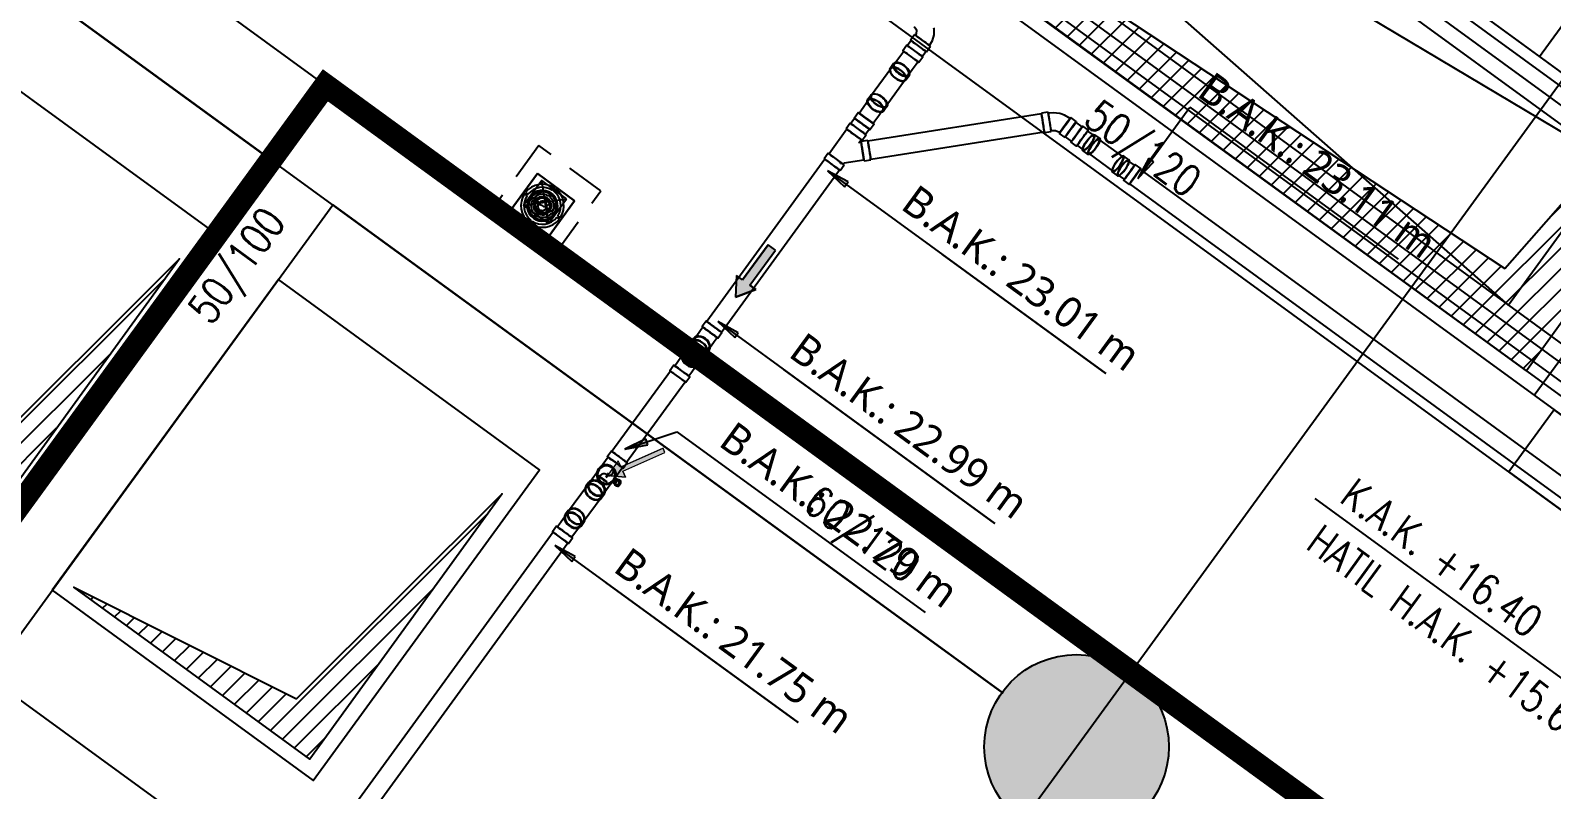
# Model space of a CAD drawing. Header units: millimetres. Extents: x 400382 to 401500, y 4543975 to 4544133.
# Drawn here: x 400791.23 to 400801.12, y 4544098.05 to 4544102.98 of the extents above; entities that cross this region are included whole.
import ezdxf
from ezdxf.enums import TextEntityAlignment as Align

# ---------------------------------------------------------------- set-up
doc = ezdxf.new("R2010")
doc.units = ezdxf.units.MM
for name, pattern in [('AKS', [3, 2.5, -0.25, 0, -0.25]), ('CIZGI', [0.4, 0.25, -0.15]), ('CONTINU', [0]), ('HIDDEN', [0.375, 0.25, -0.125]), ('Hidden_2_', [6, 4, -2])]:
    doc.linetypes.add(name, pattern=pattern)
doc.layers.add('A-DETL-GENF', color=92, linetype='Continuous', lineweight=9)
for name, color, linetype in [('aks prota', 2, 'AKS'), ('boşluk prota', 2, 'Continuous'), ('boşluk taraması prota', 252, 'Continuous'), ('kiriş boyutu prota', 6, 'Continuous'), ('kiriş prota', 6, 'Continuous'), ('kolon prota', 1, 'Continuous'), ('kolon tarama prota', 252, 'Continuous'), ('merdiven prota', 2, 'Continuous'), ('not prota', 2, 'Continuous'), ('PRT-MI-a_fit_drainage', 10, 'Continuous'), ('st_s_ölçü', 4, 'Continuous'), ('TARAMA', 8, 'Continuous'), ('temel prota', 6, 'Continuous'), ('tnot prota', 4, 'Continuous')]:
    doc.layers.add(name, color=color, linetype=linetype)
doc.styles.add('Segoe UI Light_1', font='', dxfattribs={"height": 200})
doc.styles.add('TKIRIS', font='romanstw.shx')
doc.styles.add('TNOT', font='romanstw.shx', dxfattribs={"width": 0.8, "height": 250})
doc.styles.get('Segoe UI Light_1').set_extended_font_data('Segoe UI Light')

# ---------------------------------------------------------------- blocks, each defined once
blk = doc.blocks.new('Flow Direction - Flow Direction _25mm_-1035271-_17_70 m  ARA KAT')
at = {"layer": 'TARAMA'}
blk.add_hatch(color=256, dxfattribs=at).paths.add_polyline_path([(0, 0), (-117, -78), (-117, -30), (-400, -30), (-400, 30), (-117, 30), (-117, 78)], flags=0)
for p, q in [((-117, 30), (-400, 30)), ((-400, 30), (-400, -30)), ((-117, 30), (-400, 30)), ((-400, 30), (-400, -30)), ((0, 0), (-117, 78)), ((-117, 78), (-117, 30)), ((-117, 78), (0, 0)), ((-117, 30), (-117, 78)), ((-117, -78), (0, 0)), ((-117, -78), (0, 0)), ((-400, -30), (-117, -30)), ((-117, -30), (-400, -30)), ((-117, -30), (-117, -78)), ((-117, -30), (-117, -78))]:
    blk.add_line(p, q, dxfattribs=at)
blk = doc.blocks.new('Riser Direction1 - Flow Direction _25mm_ 2-2155046-_17_70 m  ARA KAT')
at = {"layer": 'A-DETL-GENF'}
blk.add_hatch(color=256, dxfattribs=at).paths.add_polyline_path([(0, 0), (118, 0), (96, -38.1), (354.9, -187.5), (339.8, -213.5), (81, -64.1), (59, -102.2)], flags=0)
for p, q in [((0, 0), (59, -102.2)), ((118, 0), (0, 0)), ((118, 0), (0, 0)), ((59, -102.2), (0, 0)), ((59, -102.2), (81, -64.1)), ((81, -64.1), (59, -102.2)), ((81, -64.1), (339.8, -213.5)), ((81, -64.1), (339.8, -213.5)), ((96, -38.1), (118, 0)), ((96, -38.1), (118, 0)), ((354.9, -187.5), (96, -38.1)), ((96, -38.1), (354.9, -187.5)), ((339.8, -213.5), (354.9, -187.5)), ((339.8, -213.5), (354.9, -187.5))]:
    blk.add_line(p, q, dxfattribs=at)
blk = doc.blocks.new('17.60 mekanik')
at = {"layer": 'kolon tarama prota'}
for points in [[(138892.09, 64584.22), (138902.5, 64595.19), (138899.3, 64597.51)], [(138690.32, 64588.98), (138701.3, 64578.56), (138703.62, 64581.76)], [(138619.08, 64490.92), (138630.05, 64480.5), (138632.38, 64483.7)], [(138558.74, 64407.87), (138573.58, 64410.81), (138572.32, 64414.55)], [(138513.26, 64345.27), (138524.24, 64334.86), (138526.56, 64338.05)]]:
    blk.add_hatch(color=256, dxfattribs=at).paths.add_polyline_path(points, flags=0)
for p, q in [((138746.79, 64677.56), (138744.18, 64673.97)), ((138741.82, 64670.72), (138739.21, 64667.13)), ((138744.56, 64673.69), (138742.21, 64670.45)), ((138751.75, 64663.51), (138754.11, 64666.75)), ((138754.5, 64666.47), (138757.11, 64670.07)), ((138731.25, 64655.34), (138718.81, 64638.22)), ((138733.12, 64658.74), (138730.85, 64655.62)), ((138749.53, 64659.63), (138752.14, 64663.23)), ((138728.35, 64631.28), (138740.79, 64648.4)), ((138741.17, 64648.13), (138743.43, 64651.24)), ((138829.36, 64626.2), (138716.5, 64608.33)), ((138833.68, 64627.37), (138829.29, 64626.67)), ((138892.09, 64584.22), (138925.78, 64630.59)), ((138925.78, 64630.59), (139061.4, 64532.05)), ((138702.89, 64616), (138691.28, 64600.02)), ((138704.97, 64619.98), (138702.36, 64616.38)), ((138707.84, 64623.12), (138705.35, 64619.7)), ((138714.9, 64612.76), (138717.38, 64616.18)), ((138852, 64621.22), (138848.41, 64623.83)), ((138855.85, 64617.83), (138851.72, 64620.83)), ((138710.63, 64607.21), (138712.14, 64609.28)), ((138712.14, 64607.45), (138710.63, 64607.21)), ((138716.43, 64608.8), (138712.04, 64608.1)), ((138712.67, 64608.89), (138715.28, 64612.48)), ((138718.35, 64596.67), (138831.21, 64614.55)), ((138831.28, 64614.08), (138835.67, 64614.77)), ((138840.91, 64613.51), (138844.51, 64610.9)), ((138844.79, 64611.29), (138848.91, 64608.29)), ((138882.45, 64598.28), (138866.85, 64609.61)), ((138688.52, 64596.53), (138611.82, 64490.96)), ((138690.75, 64600.41), (138688.13, 64596.81)), ((138701.13, 64594.13), (138713.93, 64596.16)), ((138714.03, 64595.51), (138718.42, 64596.2)), ((138860.13, 64600.37), (138875.73, 64589.03)), ((138886.31, 64596.29), (138882.84, 64598.81)), ((138899.3, 64597.51), (138892.09, 64584.22)), ((138902.5, 64595.19), (138899.3, 64597.51)), ((138501.57, 64586.99), (138483.93, 64562.72)), ((138483.93, 64562.72), (138501.57, 64586.99)), ((138525.84, 64569.35), (138501.57, 64586.99)), ((138501.57, 64586.99), (138525.84, 64569.35)), ((138501.57, 64586.99), (138501.57, 64586.99)), ((138621.37, 64484.02), (138698.07, 64589.59)), ((138690.32, 64588.98), (138701.3, 64578.56)), ((138703.62, 64581.76), (138690.32, 64588.98)), ((138690.32, 64588.98), (138871.37, 64457.44)), ((138698.45, 64589.31), (138701.06, 64592.91)), ((138698.66, 64594.69), (138698.65, 64594.63)), ((138698.8, 64593.76), (138699.69, 64593.9)), ((138700.53, 64593.3), (138701.13, 64594.13)), ((138875.35, 64588.5), (138878.82, 64585.97)), ((138893.95, 64590.74), (138890.35, 64593.35)), ((138892.09, 64584.22), (138902.5, 64595.19)), ((139410.85, 64214.61), (138893.67, 64590.36)), ((138512.7, 64577.65), (138511.53, 64576.03)), ((138511.53, 64576.03), (138512.7, 64577.65)), ((138511.53, 64576.03), (138511.53, 64576.03)), ((138512.34, 64575.44), (138513.51, 64577.06)), ((138513.51, 64577.06), (138512.34, 64575.44)), ((138512.7, 64577.65), (138512.7, 64577.65)), ((138513.51, 64577.06), (138513.51, 64577.06)), ((138701.3, 64578.56), (138703.62, 64581.76)), ((138882.86, 64583.04), (138886.45, 64580.43)), ((138886.73, 64580.81), (139403.91, 64205.06)), ((138493.27, 64573.85), (138494.89, 64572.68)), ((138494.89, 64572.68), (138493.27, 64573.85)), ((138493.27, 64573.85), (138493.27, 64573.85)), ((138495.48, 64573.49), (138493.86, 64574.66)), ((138493.86, 64574.66), (138495.48, 64573.49)), ((138493.86, 64574.66), (138493.86, 64574.66)), ((138494.89, 64572.68), (138494.89, 64572.68)), ((138495.48, 64573.49), (138495.48, 64573.49)), ((138496.92, 64571.21), (138498.54, 64570.03)), ((138498.54, 64570.03), (138496.92, 64571.21)), ((138496.92, 64571.21), (138496.92, 64571.21)), ((138499.12, 64570.84), (138497.5, 64572.02)), ((138497.5, 64572.02), (138499.12, 64570.84)), ((138497.5, 64572.02), (138497.5, 64572.02)), ((138498.54, 64570.03), (138498.54, 64570.03)), ((138499.12, 64570.84), (138499.12, 64570.84)), ((138500.57, 64568.55), (138502.2, 64567.37)), ((138502.2, 64567.37), (138500.57, 64568.55)), ((138500.57, 64568.55), (138500.57, 64568.55)), ((138502.79, 64568.18), (138501.15, 64569.36)), ((138501.15, 64569.36), (138502.79, 64568.18)), ((138501.15, 64569.36), (138501.15, 64569.36)), ((138502.2, 64567.37), (138502.2, 64567.37)), ((138502.79, 64568.18), (138502.79, 64568.18)), ((138507.4, 64570.35), (138506.22, 64568.72)), ((138506.22, 64568.72), (138507.4, 64570.35)), ((138506.22, 64568.72), (138506.22, 64568.72)), ((138507.03, 64568.13), (138508.21, 64569.77)), ((138508.21, 64569.77), (138507.03, 64568.13)), ((138507.03, 64568.13), (138507.03, 64568.13)), ((138507.4, 64570.35), (138507.4, 64570.35)), ((138508.2, 64545.08), (138525.84, 64569.35)), ((138525.84, 64569.35), (138508.2, 64545.08)), ((138508.21, 64569.77), (138508.21, 64569.77)), ((138510.06, 64574), (138508.88, 64572.38)), ((138508.88, 64572.38), (138510.06, 64574)), ((138508.88, 64572.38), (138508.88, 64572.38)), ((138509.69, 64571.8), (138510.86, 64573.42)), ((138510.86, 64573.42), (138509.69, 64571.8)), ((138509.69, 64571.8), (138509.69, 64571.8)), ((138510.06, 64574), (138510.06, 64574)), ((138510.86, 64573.42), (138510.86, 64573.42)), ((138512.34, 64575.44), (138512.34, 64575.44)), ((138525.84, 64569.35), (138525.84, 64569.35)), ((138483.93, 64562.72), (138508.2, 64545.08)), ((138508.2, 64545.08), (138483.93, 64562.72)), ((138483.93, 64562.72), (138483.93, 64562.72)), ((138497.43, 64556.63), (138496.26, 64555.01)), ((138496.26, 64555.01), (138497.43, 64556.63)), ((138497.07, 64554.42), (138498.24, 64556.04)), ((138498.24, 64556.04), (138497.07, 64554.42)), ((138497.43, 64556.63), (138497.43, 64556.63)), ((138498.24, 64556.04), (138498.24, 64556.04)), ((138500.08, 64560.27), (138498.9, 64558.65)), ((138498.9, 64558.65), (138500.08, 64560.27)), ((138498.9, 64558.65), (138498.9, 64558.65)), ((138499.71, 64558.07), (138500.89, 64559.69)), ((138500.89, 64559.69), (138499.71, 64558.07)), ((138499.71, 64558.07), (138499.71, 64558.07)), ((138500.08, 64560.27), (138500.08, 64560.27)), ((138500.89, 64559.69), (138500.89, 64559.69)), ((138502.74, 64563.94), (138501.56, 64562.3)), ((138501.56, 64562.3), (138502.74, 64563.94)), ((138501.56, 64562.3), (138501.56, 64562.3)), ((138502.36, 64561.72), (138503.55, 64563.35)), ((138503.55, 64563.35), (138502.36, 64561.72)), ((138502.36, 64561.72), (138502.36, 64561.72)), ((138502.74, 64563.94), (138502.74, 64563.94)), ((138503.55, 64563.35), (138503.55, 64563.35)), ((138506.98, 64563.89), (138508.62, 64562.71)), ((138508.62, 64562.71), (138506.98, 64563.89)), ((138506.98, 64563.89), (138506.98, 64563.89)), ((138509.2, 64563.52), (138507.57, 64564.7)), ((138507.57, 64564.7), (138509.2, 64563.52)), ((138507.57, 64564.7), (138507.57, 64564.7)), ((138508.62, 64562.71), (138508.62, 64562.71)), ((138509.2, 64563.52), (138509.2, 64563.52)), ((138510.64, 64561.23), (138512.27, 64560.05)), ((138512.27, 64560.05), (138510.64, 64561.23)), ((138510.64, 64561.23), (138510.64, 64561.23)), ((138512.85, 64560.86), (138511.23, 64562.04)), ((138511.23, 64562.04), (138512.85, 64560.86)), ((138511.23, 64562.04), (138511.23, 64562.04)), ((138512.27, 64560.05), (138512.27, 64560.05)), ((138512.85, 64560.86), (138512.85, 64560.86)), ((138514.29, 64558.58), (138515.91, 64557.41)), ((138515.91, 64557.41), (138514.29, 64558.58)), ((138514.29, 64558.58), (138514.29, 64558.58)), ((138516.5, 64558.22), (138514.88, 64559.39)), ((138514.88, 64559.39), (138516.5, 64558.22)), ((138514.88, 64559.39), (138514.88, 64559.39)), ((138515.91, 64557.41), (138515.91, 64557.41)), ((138516.5, 64558.22), (138516.5, 64558.22)), ((138496.26, 64555.01), (138496.26, 64555.01)), ((138497.07, 64554.42), (138497.07, 64554.42)), ((138508.2, 64545.08), (138508.2, 64545.08)), ((138871.37, 64457.44), (138765.18, 64534.59)), ((138611.43, 64491.24), (138608.82, 64487.64)), ((138619.08, 64490.92), (138630.05, 64480.5)), ((138632.38, 64483.7), (138619.08, 64490.92)), ((138619.08, 64490.92), (138799.37, 64359.93)), ((138601.78, 64477.15), (138598.36, 64472.44)), ((138603.25, 64479.97), (138601.4, 64477.43)), ((138619.14, 64480.15), (138621.75, 64483.75)), ((138630.05, 64480.5), (138632.38, 64483.7)), ((138597.98, 64472.72), (138596.13, 64470.18)), ((138607.91, 64465.51), (138611.33, 64470.21)), ((138611.71, 64469.93), (138613.56, 64472.47)), ((138588.33, 64458.63), (138550.33, 64406.32)), ((138590.56, 64462.5), (138587.94, 64458.91)), ((138606.45, 64462.68), (138608.3, 64465.23)), ((138799.37, 64359.93), (138662.21, 64459.58)), ((138559.87, 64399.39), (138597.87, 64451.69)), ((138598.26, 64451.41), (138600.87, 64455.01)), ((138558.74, 64407.87), (138592.46, 64419.29)), ((138592.46, 64419.29), (138754.13, 64301.83)), ((138572.32, 64414.55), (138558.74, 64407.87)), ((138558.74, 64407.87), (138573.58, 64410.81)), ((138573.58, 64410.81), (138572.32, 64414.55)), ((138542.08, 64394.66), (138535.71, 64385.89)), ((138547.21, 64386.73), (138542.2, 64390.37)), ((138544.96, 64379.17), (138551.33, 64387.94)), ((138548.1, 64392.15), (138546.33, 64389.7)), ((138550.06, 64395.92), (138550.06, 64395.92)), ((138550.06, 64395.92), (138550.06, 64395.92)), ((138550.45, 64396.46), (138550.45, 64396.46)), ((138550.45, 64396.46), (138550.45, 64396.46)), ((138550.45, 64396.46), (138550.45, 64396.46)), ((138550.45, 64396.46), (138550.45, 64396.46)), ((138554.74, 64387.63), (138552.13, 64389.52)), ((138555.69, 64387.43), (138554.97, 64387.95)), ((138533.71, 64383.46), (138522.19, 64367.6)), ((138535.18, 64386.28), (138533.33, 64383.74)), ((138542.96, 64386.14), (138542.96, 64386.14)), ((138542.96, 64386.14), (138542.96, 64386.14)), ((138542.96, 64386.14), (138542.96, 64386.14)), ((138542.96, 64386.14), (138542.96, 64386.14)), ((138543.34, 64386.67), (138543.34, 64386.67)), ((138543.34, 64386.67), (138543.34, 64386.67)), ((138543.64, 64376.24), (138545.49, 64378.78)), ((138550.07, 64386.68), (138552.68, 64384.79)), ((138552.45, 64384.47), (138553.16, 64383.95)), ((138521.81, 64367.88), (138519.96, 64365.34)), ((138531.74, 64360.67), (138543.26, 64376.52)), ((138530.28, 64357.84), (138532.12, 64360.39)), ((138512.16, 64353.79), (138123.68, 63819.09)), ((138514.39, 64357.66), (138511.77, 64354.07)), ((138522.09, 64346.57), (138524.7, 64350.17)), ((138133.22, 63812.15), (138521.7, 64346.85)), ((138513.26, 64345.27), (138524.24, 64334.86)), ((138526.56, 64338.05), (138513.26, 64345.27)), ((138513.26, 64345.27), (138671.64, 64230.21)), ((138524.24, 64334.86), (138526.56, 64338.05)), ((138671.64, 64230.21), (138546.36, 64321.23))]:
    blk.add_line(p, q, dxfattribs=at)
at = {"layer": 'kolon tarama prota', "extrusion": (4.72679e-05, -3.43422e-05, -1)}
for p, q in [((138716.27, 64635.3, 0.22), (138718.53, 64638.42, 0.22)), ((138707.56, 64623.32, 0.22), (138710.17, 64626.91, 0.22)), ((138728.85, 64630.92, 0.22), (138726.58, 64627.81, 0.22)), ((138720.49, 64619.42, 0.22), (138717.88, 64615.82, 0.22))]:
    blk.add_line(p, q, dxfattribs=at)
at = {"layer": 'kolon tarama prota', "extrusion": (-4.769e-09, -6.56396e-09, -1)}
for p, q in [((138856.13, 64618.22, 0), (138859.73, 64615.61, 0)), ((138852.23, 64605.29, 0), (138848.63, 64607.9, 0)), ((138863.77, 64612.67, 0), (138867.24, 64610.15, 0)), ((138859.74, 64599.83, 0), (138856.27, 64602.36, 0))]:
    blk.add_line(p, q, dxfattribs=at)
at = {"layer": 'kolon tarama prota', "extrusion": (-8.70871e-07, 6.32725e-07, 1)}
for p, q in [((138549.94, 64406.6, 0), (138547.33, 64403.01, 0)), ((138557.65, 64395.51, 0), (138560.26, 64399.11, 0))]:
    blk.add_line(p, q, dxfattribs=at)
at = {"layer": 'kolon tarama prota', "flags": 128}
for points in [[(138746.41, 64682.94), (138747.68, 64681.44), (138748.06, 64680.25)], [(138748.06, 64680.25), (138747.9, 64678.29), (138747.33, 64677.17)], [(138756.57, 64670.46), (138758.43, 64673.82), (138759.41, 64677.53), (138759.44, 64681.37), (138759.35, 64682.04)], [(138739.75, 64666.74), (138737.13, 64663.14), (138734.64, 64659.71), (138733.65, 64658.35)], [(138742.9, 64651.63), (138745.3, 64654.95), (138747.88, 64658.5), (138748.99, 64660.02)], [(138841.24, 64626.42), (138837.01, 64626.95), (138833.78, 64626.71)], [(138848.02, 64623.3), (138844.32, 64625.4), (138841.24, 64626.42)], [(138835.57, 64615.42), (138838.26, 64615.37), (138838.57, 64615.31)], [(138838.57, 64615.31), (138841.04, 64614.23), (138841.3, 64614.05)], [(138889.97, 64592.82), (138886.46, 64595.37), (138885.93, 64595.75)], [(138879.21, 64586.51), (138882.7, 64583.97), (138883.25, 64583.57)], [(138609.36, 64487.26), (138607.27, 64484.38), (138605.33, 64481.71), (138603.78, 64479.58)], [(138613.03, 64472.86), (138614.7, 64475.17), (138616.66, 64477.86), (138618.6, 64480.54)], [(138591.09, 64462.12), (138593.18, 64464.99), (138595.12, 64467.66), (138596.67, 64469.79)], [(138605.91, 64463.07), (138604.24, 64460.77), (138602.29, 64458.08), (138600.34, 64455.4)], [(138520.5, 64364.95), (138518.82, 64362.64), (138516.87, 64359.96), (138514.92, 64357.28)], [(138524.17, 64350.56), (138526.26, 64353.43), (138528.19, 64356.1), (138529.74, 64358.23)]]:
    blk.add_lwpolyline(points, dxfattribs=at)
at = {"layer": 'kolon tarama prota', "extrusion": (4.72679e-05, -3.43422e-05, -1), "elevation": 4.12, "flags": 128}
for points in [[(-138710.71, 64626.52), (-138713.32, 64630.13), (-138715.82, 64633.56), (-138716.8, 64634.91)], [(-138726.05, 64628.2), (-138723.64, 64624.88), (-138721.06, 64621.33), (-138719.95, 64619.81)]]:
    blk.add_lwpolyline(points, dxfattribs=at)
at = {"layer": 'kolon tarama prota', "extrusion": (-4.769e-09, -6.56396e-09, -1), "elevation": 0, "flags": 128}
for points in [[(-138856.66, 64602.89), (-138853.17, 64605.43), (-138852.62, 64605.83)], [(-138859.34, 64615.07), (-138862.84, 64612.53), (-138863.38, 64612.14)]]:
    blk.add_lwpolyline(points, dxfattribs=at)
at = {"layer": 'kolon tarama prota', "extrusion": (-8.70871e-07, 6.32725e-07, 1), "elevation": -0.08, "flags": 128}
for points in [[(138547.87, 64402.62), (138546.09, 64400.17), (138544.49, 64397.97), (138543.21, 64396.21), (138542.38, 64395.07), (138542.08, 64394.66), (138542.08, 64394.66)], [(138551.33, 64387.94), (138551.61, 64388.32), (138552.41, 64389.43), (138553.67, 64391.16), (138555.26, 64393.35), (138557.04, 64395.79), (138557.11, 64395.9)]]:
    blk.add_lwpolyline(points, dxfattribs=at)
at = {"layer": 'kolon tarama prota'}
for centre, radius, start, end in [((138504.88, 64566.04), 14, 56.04673, 141.9533), ((138504.88, 64566.04), 14, 56.04673, 141.9533), ((138504.88, 64566.04), 12, 56.38803, 141.612), ((138504.88, 64566.04), 12, 56.38803, 141.612), ((138504.88, 64566.04), 10, 324.00001, 144.00001), ((138504.88, 64566.04), 10, 324.00001, 144.00001), ((138504.88, 64566.04), 14, 326.04673, 51.9533), ((138504.88, 64566.04), 14, 326.04673, 51.9533), ((138504.88, 64566.04), 14, 146.04673, 231.9533), ((138504.88, 64566.04), 14, 146.04673, 231.9533), ((138504.88, 64566.04), 12, 146.38803, 231.612), ((138504.88, 64566.04), 12, 146.38803, 231.612), ((138504.88, 64566.04), 10, 144.00001, 324.00001), ((138504.88, 64566.04), 10, 144.00001, 324.00001), ((138504.88, 64566.04), 9.5, 147.01697, 230.98305), ((138504.88, 64566.04), 9.5, 147.01697, 230.98305), ((138504.88, 64566.04), 9, 144.00001, 324.00001), ((138504.88, 64566.04), 9, 144.00001, 324.00001), ((138504.88, 64566.04), 7.5, 147.82257, 230.17746), ((138504.88, 64566.04), 7.5, 147.82257, 230.17746), ((138504.88, 64566.04), 9.5, 57.01697, 140.98305), ((138504.88, 64566.04), 9.5, 57.01697, 140.98305), ((138504.88, 64566.04), 9, 324.00001, 144.00001), ((138504.88, 64566.04), 9, 324.00001, 144.00001), ((138504.88, 64566.04), 5.9, 144, 324), ((138504.88, 64566.04), 7.5, 57.82257, 140.17746), ((138504.88, 64566.04), 7.5, 57.82257, 140.17746), ((138504.88, 64566.04), 5, 144.00001, 324.00001), ((138504.88, 64566.04), 5, 144.00001, 324.00001), ((138504.88, 64566.04), 5, 149.73918, 228.26084), ((138504.88, 64566.04), 5, 149.73918, 228.26084), ((138504.88, 64566.04), 5.9, 324, 144), ((138503.15, 64563.65), 2.95, 54, 234), ((138504.88, 64566.04), 5, 324.00001, 144.00001), ((138504.88, 64566.04), 5, 324.00001, 144.00001), ((138504.88, 64566.04), 5, 59.73918, 138.26084), ((138504.88, 64566.04), 5, 59.73918, 138.26084), ((138504.88, 64566.04), 3, 153.59408, 224.40595), ((138504.88, 64566.04), 3, 153.59408, 224.40595), ((138504.88, 64566.04), 3, 63.59408, 134.40595), ((138504.88, 64566.04), 3, 63.59408, 134.40595), ((138506.62, 64568.42), 2.95, 234, 54), ((138504.88, 64566.04), 3, 333.59408, 44.40595), ((138504.88, 64566.04), 3, 333.59408, 44.40595), ((138504.88, 64566.04), 5, 329.73918, 48.26084), ((138504.88, 64566.04), 5, 329.73918, 48.26084), ((138504.88, 64566.04), 7.5, 327.82257, 50.17746), ((138504.88, 64566.04), 7.5, 327.82257, 50.17746), ((138504.88, 64566.04), 9.5, 327.01697, 50.98305), ((138504.88, 64566.04), 9.5, 327.01697, 50.98305), ((138504.88, 64566.04), 12, 326.38803, 51.612), ((138504.88, 64566.04), 12, 326.38803, 51.612), ((138504.88, 64566.04), 14, 236.04673, 321.9533), ((138504.88, 64566.04), 14, 236.04673, 321.9533), ((138504.88, 64566.04), 12, 236.38803, 321.612), ((138504.88, 64566.04), 12, 236.38803, 321.612), ((138504.88, 64566.04), 9.5, 237.01697, 320.98305), ((138504.88, 64566.04), 9.5, 237.01697, 320.98305), ((138504.88, 64566.04), 7.5, 237.82257, 320.17746), ((138504.88, 64566.04), 7.5, 237.82257, 320.17746), ((138504.88, 64566.04), 5, 239.73918, 318.26084), ((138504.88, 64566.04), 5, 239.73918, 318.26084), ((138504.88, 64566.04), 3, 243.59408, 314.40595), ((138504.88, 64566.04), 3, 243.59408, 314.40595), ((138546.7, 64391.3), 6.38, 54.00006, 234.00006), ((138546.7, 64391.3), 6.38, 54.00006, 234.00006), ((138546.7, 64391.3), 6.38, 54.00006, 234.00006), ((138546.7, 64391.3), 6.38, 54.00006, 234.00006), ((138546.7, 64391.3), 6.38, 324, 144), ((138546.7, 64391.3), 6.38, 324, 144), ((138546.7, 64391.3), 6.38, 324, 144), ((138546.7, 64391.3), 6.38, 324, 144), ((138546.7, 64391.3), 6.38, 144, 324), ((138546.7, 64391.3), 6.38, 144, 324), ((138546.7, 64391.3), 6.38, 144, 324), ((138546.7, 64391.3), 6.38, 144, 324), ((138546.7, 64391.3), 5.9, 144, 324), ((138546.7, 64391.3), 5.9, 144, 324), ((138546.7, 64391.3), 5.9, 144, 324), ((138546.7, 64391.3), 5.71, 54.00006, 234.00006), ((138546.7, 64391.3), 5.71, 54.00006, 234.00006), ((138546.7, 64391.3), 5.72, 144, 324), ((138546.7, 64391.3), 5.71, 144, 324), ((138546.7, 64391.3), 5.9, 324, 144), ((138546.7, 64391.3), 5.9, 324, 144), ((138546.7, 64391.3), 5.9, 324, 144), ((138544.97, 64388.91), 2.95, 54, 234), ((138544.97, 64388.91), 2.95, 54, 234), ((138544.97, 64388.91), 2.95, 54, 234), ((138546.7, 64391.3), 5.71, 324, 144), ((138546.7, 64391.3), 5.71, 324, 144), ((138546.7, 64391.3), 6.38, 234.00006, 54.00006), ((138546.7, 64391.3), 6.38, 234.00006, 54.00006), ((138546.7, 64391.3), 6.38, 234.00006, 54.00006), ((138546.7, 64391.3), 6.38, 234.00006, 54.00006), ((138546.7, 64391.3), 5.71, 234.00006, 54.00006), ((138546.7, 64391.3), 5.71, 234.00006, 54.00006), ((138548.44, 64393.68), 2.95, 234, 54), ((138548.44, 64393.68), 2.95, 234, 54), ((138548.44, 64393.68), 2.95, 234, 54)]:
    blk.add_arc(centre, radius, start, end, dxfattribs=at)
at = {"layer": 'kolon tarama prota', "extrusion": (-8.70871e-07, 6.32725e-07, 1)}
for radius, start, end in [(6.38, 54.00029, 234.00029), (6.38, 54.00029, 234.00029), (5.71, 54.00029, 234.00029), (6.38, 234.00029, 54.00029), (6.38, 234.00029, 54.00029), (5.72, 234.00029, 54.00029)]:
    blk.add_arc((138546.71, 64391.3, -0.08), radius, start, end, dxfattribs=at)
at = {"layer": 'kolon tarama prota'}
for centre, major_axis, ratio, start_param, end_param in [((138751.95, 64673.82), (5.16, -3.75), 0.01, 0.01, 3.151593), ((138751.95, 64673.82), (5.16, -3.75), 0.01, 3.151593, 6.293186), ((138751.95, 64673.82), (-4.62, 3.36), 0.01, 3.151593, 6.293186), ((138751.95, 64673.82), (-4.62, 3.36), 0.01, 0.01, 3.151593), ((138744.37, 64663.38), (-5.16, 3.75), 0.01, 4.712389, 7.853982), ((138744.37, 64663.38), (-4.62, 3.36), 0.01, 4.712389, 7.853982), ((138746.98, 64666.98), (5.16, -3.75), 0.01, 1.570796, 4.712389), ((138746.98, 64666.98), (-4.77, 3.47), 0.01, 0, 1.570796), ((138746.98, 64666.98), (4.77, -3.47), 0.01, 1.570796, 3.141593), ((138749.34, 64670.22), (5.16, -3.75), 0.01, 0.01, 3.151593), ((138749.34, 64670.22), (-5.16, 3.75), 0.01, 0.01, 3.151593), ((138749.34, 64670.22), (-4.77, 3.47), 0.01, 0, 1.570796), ((138749.34, 64670.22), (-4.77, 3.47), 0.01, 4.712389, 6.283185), ((138746.98, 64666.98), (-5.16, 3.75), 0.01, 1.570796, 4.712389), ((138746.98, 64666.98), (-4.77, 3.47), 0.01, 1.570796, 3.141593), ((138746.98, 64666.98), (4.77, -3.47), 0.01, 0, 1.570796), ((138749.34, 64670.22), (-4.77, 3.47), 0.01, 1.570796, 3.141593), ((138749.34, 64670.22), (-4.77, 3.47), 0.01, 3.141593, 4.712389), ((138736.01, 64651.88), (-5.16, 3.75), 0.5, 4.712389, 7.853982), ((138736.02, 64651.87), (4.77, -3.47), 0.5, 3.141593, 4.712389), ((138736.02, 64651.87), (-4.77, 3.47), 0.5, 4.712389, 6.283185), ((138738.27, 64654.99), (5.16, -3.75), 0.5, 1.570796, 4.712389), ((138738.27, 64654.99), (4.62, -3.36), 0.5, 1.570796, 4.712389), ((138738.27, 64654.99), (-5.16, 3.75), 0.5, 1.570796, 4.712389), ((138738.27, 64654.99), (-4.62, 3.36), 0.5, 1.570796, 4.712389), ((138744.37, 64663.38), (-5.16, 3.75), 0.01, 1.570796, 4.712389), ((138744.37, 64663.38), (-4.62, 3.36), 0.01, 1.570796, 4.712389), ((138736.01, 64651.88), (-5.16, 3.75), 0.5, 1.570796, 4.712389), ((138736.02, 64651.87), (4.77, -3.47), 0.5, 4.712389, 6.283185), ((138736.02, 64651.87), (4.77, -3.47), 0.5, 0, 1.570796), ((138723.58, 64634.75), (-4.77, 3.47), 0.5, 0, 1.570796), ((138723.58, 64634.75), (-4.77, 3.47), 0.5, 4.712389, 6.283185), ((138723.58, 64634.75), (-4.77, 3.47), 0.5, 3.141593, 4.712389), ((138723.58, 64634.75), (4.77, -3.47), 0.5, 4.712389, 6.283185), ((138830.29, 64620.37), (-1, 6.3), 0.01, 6.279043, 9.420636), ((138830.29, 64620.37), (-1, 6.3), 0.01, 3.137451, 6.279043), ((138830.29, 64620.37), (-0.92, 5.83), 0.01, 0, 1.570796), ((138830.29, 64620.37), (-0.92, 5.83), 0.01, 4.712389, 6.283185), ((138834.68, 64621.07), (-1, 6.3), 0.01, 6.279043, 9.420636), ((138834.68, 64621.07), (-1, 6.3), 0.01, 3.137451, 6.279043), ((138834.68, 64621.07), (-0.89, 5.64), 0.01, 6.279043, 9.420636), ((138834.68, 64621.07), (-0.89, 5.64), 0.01, 3.137451, 6.279043), ((138707.51, 64612.64), (5.16, -3.75), 0.01, 3.145735, 6.287327), ((138707.51, 64612.64), (-5.16, 3.75), 0.01, 3.145735, 6.287327), ((138707.51, 64612.64), (4.62, -3.36), 0.01, 0.004142, 3.145735), ((138707.51, 64612.64), (4.62, -3.36), 0.01, 3.145735, 6.287327), ((138710.13, 64616.23), (-5.16, 3.75), 0.01, 0.004142, 3.145735), ((138710.13, 64616.23), (5.16, -3.75), 0.01, 0.004142, 3.145735), ((138710.13, 64616.23), (4.77, -3.47), 0.01, 3.141593, 4.712389), ((138710.13, 64616.23), (4.77, -3.47), 0.01, 1.570796, 3.141593), ((138712.61, 64619.65), (-4.77, 3.47), 0.01, 0, 1.570796), ((138712.61, 64619.65), (4.77, -3.47), 0.01, 1.570796, 3.141593), ((138710.13, 64616.23), (-4.77, 3.47), 0.01, 1.570796, 3.141593), ((138710.13, 64616.23), (4.77, -3.47), 0.01, 0, 1.570796), ((138712.61, 64619.65), (-4.77, 3.47), 0.01, 1.570796, 3.141593), ((138712.61, 64619.65), (4.77, -3.47), 0.01, 0, 1.570796), ((138830.29, 64620.37), (-0.92, 5.83), 0.01, 1.570796, 3.141593), ((138830.29, 64620.37), (-0.92, 5.83), 0.01, 3.141593, 4.712389), ((138844.66, 64618.67), (3.75, 5.16), 0.01, 0.004142, 3.145735), ((138844.66, 64618.67), (3.75, 5.16), 0.01, 3.145735, 6.287327), ((138844.66, 64618.67), (3.36, 4.62), 0.01, 0.004142, 3.145735), ((138844.66, 64618.67), (3.36, 4.62), 0.01, 3.145735, 6.287327), ((138848.26, 64616.06), (3.75, 5.16), 0.01, 0.004142, 3.145735), ((138848.26, 64616.06), (3.75, 5.16), 0.01, 3.145735, 6.287327), ((138848.26, 64616.06), (3.47, 4.77), 0.01, 1.570796, 3.141593), ((138848.26, 64616.06), (3.47, 4.77), 0.01, 3.141593, 4.712389), ((138848.26, 64616.06), (3.47, 4.77), 0.01, 0, 1.570796), ((138848.26, 64616.06), (3.47, 4.77), 0.01, 4.712389, 6.283185), ((138852.38, 64613.06), (3.47, 4.77), 0.01, 0, 1.570796), ((138852.38, 64613.06), (3.47, 4.77), 0.01, 4.712389, 6.283185), ((138713.04, 64601.8), (-1, 6.3), 0.004142, 0.01, 3.151592), ((138713.04, 64601.8), (-1, 6.3), 0.004142, 3.151592, 6.293185), ((138713.04, 64601.8), (-0.89, 5.64), 0.004142, 3.151592, 6.293185), ((138713.04, 64601.8), (-0.89, 5.64), 0.004142, 0.01, 3.151592), ((138717.43, 64602.5), (-1, 6.3), 0.004142, 0.01, 3.151592), ((138717.43, 64602.5), (-1, 6.3), 0.004142, 3.151592, 6.293185), ((138717.43, 64602.5), (-0.92, 5.83), 0.01, 0, 1.570796), ((138717.43, 64602.5), (-0.92, 5.83), 0.01, 4.712389, 6.283185), ((138852.38, 64613.06), (3.47, 4.77), 0.01, 1.570796, 3.141593), ((138852.38, 64613.06), (3.47, 4.77), 0.01, 3.141593, 4.712389), ((138863.49, 64604.99), (3.36, 4.62), 0.258819, 1.570796, 3.141593), ((138863.49, 64604.99), (3.36, 4.62), 0.258819, 0, 1.570796), ((138863.49, 64604.99), (3.36, 4.62), 0.258819, 4.712389, 6.283185), ((138693.29, 64593.06), (-5.16, 3.75), 0.01, 3.145735, 6.287327), ((138693.29, 64593.06), (5.16, -3.75), 0.01, 3.145735, 6.287327), ((138693.29, 64593.06), (-4.77, 3.47), 0.01, 0, 1.570796), ((138693.29, 64593.06), (4.77, -3.47), 0.01, 1.570796, 3.141593), ((138695.91, 64596.66), (5.16, -3.75), 0.01, 3.145735, 6.287327), ((138695.91, 64596.66), (-5.16, 3.75), 0.01, 3.145735, 6.287327), ((138695.91, 64596.66), (-4.62, 3.36), 0.01, 3.145735, 6.287327), ((138695.91, 64596.66), (4.62, -3.36), 0.01, 3.145735, 6.287327), ((138717.43, 64602.5), (-0.92, 5.83), 0.01, 1.570796, 3.141593), ((138717.43, 64602.5), (-0.92, 5.83), 0.01, 3.141593, 4.712389), ((138863.49, 64604.99), (3.36, 4.62), 0.258819, 3.141593, 4.712389), ((138879.09, 64593.65), (3.75, 5.16), 0.258819, 4.712389, 7.853982), ((138879.09, 64593.65), (3.36, 4.62), 0.258819, 0, 1.570796), ((138879.09, 64593.65), (3.36, 4.62), 0.258819, 4.712389, 6.283185), ((138882.57, 64591.13), (3.75, 5.16), 0.258819, 4.712389, 7.853982), ((138882.57, 64591.13), (3.36, 4.62), 0.258819, 4.712389, 7.853982), ((138693.29, 64593.06), (-4.77, 3.47), 0.01, 1.570796, 3.141593), ((138693.29, 64593.06), (-4.77, 3.47), 0.01, 3.141593, 4.712389), ((138697.9, 64599.41), (-0.89, 5.64), 0.004142, 2.579396, 3.151592), ((138697.9, 64599.41), (-0.89, 5.64), 0.004142, 3.151592, 3.723788), ((138879.09, 64593.65), (3.75, 5.16), 0.258819, 1.570796, 4.712389), ((138879.09, 64593.65), (3.36, 4.62), 0.258819, 1.570796, 3.141593), ((138879.09, 64593.65), (3.36, 4.62), 0.258819, 3.141593, 4.712389), ((138882.57, 64591.13), (3.75, 5.16), 0.258819, 1.570796, 4.712389), ((138882.57, 64591.13), (3.36, 4.62), 0.258819, 1.570796, 4.712389), ((138886.61, 64588.2), (3.75, 5.16), 0.01, 1.570796, 4.712389), ((138886.61, 64588.2), (3.36, 4.62), 0.01, 1.570796, 4.712389), ((138890.2, 64585.58), (3.75, 5.16), 0.01, 1.570796, 4.712389), ((138886.61, 64588.2), (3.75, 5.16), 0.01, 4.712389, 7.853982), ((138886.61, 64588.2), (3.36, 4.62), 0.01, 4.712389, 7.853982), ((138890.2, 64585.58), (3.47, 4.77), 0.01, 1.570796, 3.141593), ((138890.2, 64585.58), (3.47, 4.77), 0.01, 3.141593, 4.712389), ((138890.2, 64585.58), (3.75, 5.16), 0.01, 4.712389, 7.853982), ((138890.2, 64585.58), (3.47, 4.77), 0.01, 0, 1.570796), ((138890.2, 64585.58), (3.47, 4.77), 0.01, 4.712389, 6.283185), ((138613.98, 64483.9), (5.16, -3.75), 0.01, 1.570796, 4.712389), ((138613.98, 64483.9), (4.62, -3.36), 0.01, 1.570796, 4.712389), ((138616.59, 64487.49), (5.16, -3.75), 0.01, 1.570796, 4.712389), ((138616.59, 64487.49), (-4.77, 3.47), 0.01, 0, 1.570796), ((138616.59, 64487.49), (4.77, -3.47), 0.01, 1.570796, 3.141593), ((138616.59, 64487.49), (5.16, -3.75), 0.01, 4.712389, 7.853982), ((138616.59, 64487.49), (-4.77, 3.47), 0.01, 1.570796, 3.141593), ((138616.59, 64487.49), (4.77, -3.47), 0.01, 0, 1.570796), ((138606.56, 64473.68), (4.77, -3.47), 0.707107, 3.141593, 4.712389), ((138606.56, 64473.68), (5.16, -3.75), 0.707107, 1.570796, 4.712389), ((138608.4, 64476.22), (5.16, -3.75), 0.707107, 1.570796, 4.712389), ((138606.56, 64473.68), (-4.77, 3.47), 0.707107, 4.712389, 6.283185), ((138608.4, 64476.22), (4.62, -3.36), 0.707107, 1.570796, 4.712389), ((138606.56, 64473.68), (5.16, -3.75), 0.707107, 4.712389, 7.853982), ((138608.4, 64476.22), (5.16, -3.75), 0.707107, 4.712389, 7.853982), ((138608.4, 64476.22), (4.62, -3.36), 0.707107, 4.712389, 7.853982), ((138606.56, 64473.68), (-4.77, 3.47), 0.707107, 3.141593, 4.712389), ((138613.98, 64483.9), (5.16, -3.75), 0.01, 4.712389, 7.853982), ((138613.98, 64483.9), (4.62, -3.36), 0.01, 4.712389, 7.853982), ((138601.29, 64466.43), (5.16, -3.75), 0.707107, 1.570796, 4.712389), ((138601.29, 64466.43), (-4.62, 3.36), 0.707107, 4.712389, 7.853982), ((138603.14, 64468.97), (-5.16, 3.75), 0.707107, 4.712389, 7.853982), ((138603.14, 64468.97), (-4.77, 3.47), 0.707107, 0, 1.570796), ((138603.14, 64468.97), (-4.77, 3.47), 0.707107, 4.712389, 6.283185), ((138601.29, 64466.43), (-5.16, 3.75), 0.707107, 1.570796, 4.712389), ((138601.29, 64466.43), (4.62, -3.36), 0.707107, 4.712389, 7.853982), ((138603.14, 64468.97), (5.16, -3.75), 0.707107, 4.712389, 7.853982), ((138606.56, 64473.68), (4.77, -3.47), 0.707107, 4.712389, 6.283185), ((138603.14, 64468.97), (-4.77, 3.47), 0.707107, 3.141593, 4.712389), ((138593.1, 64455.16), (-5.16, 3.75), 0.01, 4.712389, 7.853982), ((138593.1, 64455.16), (4.77, -3.47), 0.01, 3.141593, 4.712389), ((138593.1, 64455.16), (4.77, -3.47), 0.01, 1.570796, 3.141593), ((138595.71, 64458.76), (-5.16, 3.75), 0.01, 4.712389, 7.853982), ((138595.71, 64458.76), (-4.62, 3.36), 0.01, 4.712389, 7.853982), ((138595.71, 64458.76), (5.16, -3.75), 0.01, 4.712389, 7.853982), ((138595.71, 64458.76), (4.62, -3.36), 0.01, 4.712389, 7.853982), ((138603.14, 64468.97), (4.77, -3.47), 0.707107, 4.712389, 6.283185), ((138593.1, 64455.16), (-5.16, 3.75), 0.01, 1.570796, 4.712389), ((138593.1, 64455.16), (4.77, -3.47), 0.01, 4.712389, 6.283185), ((138593.1, 64455.16), (4.77, -3.47), 0.01, 0, 1.570796), ((138555.1, 64402.86), (4.77, -3.47), 0.01, 3.141593, 4.712389), ((138555.1, 64402.86), (4.77, -3.47), 0.01, 1.570796, 3.141593), ((138555.1, 64402.86), (4.77, -3.47), 0.01, 4.712389, 6.283185), ((138555.1, 64402.86), (4.77, -3.47), 0.01, 0, 1.570796), ((138540.33, 64382.53), (-5.16, 3.75), 0.707107, 4.71239, 7.853983), ((138546.7, 64391.3), (4.62, -3.36), 0.707107, 4.140195, 4.71239), ((138546.7, 64391.3), (-4.62, 3.36), 0.707107, 1.570798, 2.142994), ((138546.7, 64391.3), (1.03, 1.42), 0.707108, 3.678273, 4.712389), ((138546.7, 64391.3), (1.03, 1.42), 0.707108, 4.712389, 5.746505), ((138553.71, 64386.21), (1.26, 1.74), 0.707108, 4.712389, 7.853982), ((138553.71, 64386.21), (1.03, 1.42), 0.707108, 4.712389, 7.853982), ((138554.43, 64385.69), (1.26, 1.74), 0.707108, 4.712389, 7.853982), ((138538.49, 64379.99), (-5.16, 3.75), 0.707107, 4.71239, 7.853983), ((138538.49, 64379.99), (-4.77, 3.47), 0.707107, 0, 1.570796), ((138538.49, 64379.99), (-4.77, 3.47), 0.707107, 4.712389, 6.283185), ((138540.33, 64382.53), (4.62, -3.36), 0.707107, 1.570798, 4.71239), ((138538.49, 64379.99), (5.16, -3.75), 0.707107, 4.71239, 7.853983), ((138540.33, 64382.53), (5.16, -3.75), 0.707107, 4.71239, 7.853983), ((138540.33, 64382.53), (-4.62, 3.36), 0.707107, 1.570798, 4.71239), ((138538.49, 64379.99), (-4.77, 3.47), 0.707107, 3.141593, 4.712389), ((138553.71, 64386.21), (1.26, 1.74), 0.707108, 1.570796, 4.712389), ((138553.71, 64386.21), (1.03, 1.42), 0.707108, 1.570796, 4.712389), ((138554.43, 64385.69), (1.26, 1.74), 0.707108, 1.570796, 4.712389), ((138526.97, 64364.13), (-5.16, 3.75), 0.707107, 4.712403, 7.853996), ((138526.97, 64364.13), (-4.77, 3.47), 0.707107, 4.712389, 6.283185), ((138538.49, 64379.99), (-4.77, 3.47), 0.707107, 1.570796, 3.141593), ((138525.12, 64361.59), (-5.16, 3.75), 0.707107, 4.712403, 7.853996), ((138525.12, 64361.59), (-4.62, 3.36), 0.707107, 4.712403, 7.853996), ((138526.97, 64364.13), (-4.77, 3.47), 0.707107, 0, 1.570796), ((138525.12, 64361.59), (-5.16, 3.75), 0.707107, 1.57081, 4.712403), ((138525.12, 64361.59), (-4.62, 3.36), 0.707107, 1.57081, 4.712403), ((138526.97, 64364.13), (-5.16, 3.75), 0.707107, 1.57081, 4.712403), ((138526.97, 64364.13), (-4.77, 3.47), 0.707107, 1.570796, 3.141593), ((138526.97, 64364.13), (-4.77, 3.47), 0.707107, 3.141593, 4.712389), ((138516.93, 64350.32), (5.16, -3.75), 0.009966, 1.570806, 4.712399), ((138516.93, 64350.32), (4.77, -3.47), 0.009966, 3.141593, 4.712389), ((138516.93, 64350.32), (4.77, -3.47), 0.009966, 1.570796, 3.141593), ((138519.54, 64353.92), (5.16, -3.75), 0.009966, 1.570806, 4.712399), ((138519.54, 64353.92), (4.62, -3.36), 0.009966, 1.570806, 4.712399), ((138516.93, 64350.32), (5.16, -3.75), 0.009966, 4.712399, 7.853992), ((138516.93, 64350.32), (4.77, -3.47), 0.009966, 4.712389, 6.283185), ((138516.93, 64350.32), (4.77, -3.47), 0.009966, 0, 1.570796), ((138519.54, 64353.92), (5.16, -3.75), 0.009966, 4.712399, 7.853992), ((138519.54, 64353.92), (4.62, -3.36), 0.009966, 4.712399, 7.853992)]:
    blk.add_ellipse(centre, major_axis=major_axis, ratio=ratio, start_param=start_param, end_param=end_param, dxfattribs=at)
at = {"layer": 'kolon tarama prota', "extrusion": (4.72679e-05, -3.43422e-05, -1)}
for centre, major_axis, ratio, start_param, end_param in [((138721.43, 64631.55, 0.22), (5.16, -3.75, 0), 0.5, 1.570796, 4.712389), ((138721.43, 64631.55, 0.22), (4.62, -3.36, 0), 0.5, 1.570796, 4.712389), ((138723.69, 64634.67, 0.22), (-5.16, 3.75, 0), 0.5, 4.712389, 7.853982), ((138723.69, 64634.67, 0.22), (-5.16, 3.75, 0), 0.5, 1.570796, 4.712389), ((138715.33, 64623.17, 0.22), (-5.16, 3.75, 0), 0.01, 4.712389, 7.853982), ((138715.33, 64623.17, 0.22), (-4.62, 3.36, 0), 0.01, 4.712389, 7.853982), ((138721.43, 64631.55, 0.22), (-5.16, 3.75, 0), 0.5, 1.570796, 4.712389), ((138721.43, 64631.55, 0.22), (-4.62, 3.36, 0), 0.5, 1.570796, 4.712389), ((138712.72, 64619.57, 0.22), (5.16, -3.75, 0), 0.01, 1.570796, 4.712389), ((138712.72, 64619.57, 0.22), (-5.16, 3.75, 0), 0.01, 1.570796, 4.712389), ((138715.33, 64623.17, 0.22), (-5.16, 3.75, 0), 0.01, 1.570796, 4.712389), ((138715.33, 64623.17, 0.22), (-4.62, 3.36, 0), 0.01, 1.570796, 4.712389)]:
    blk.add_ellipse(centre, major_axis=major_axis, ratio=ratio, start_param=start_param, end_param=end_param, dxfattribs=at)
at = {"layer": 'kolon tarama prota', "extrusion": (-4.769e-09, -6.56396e-09, -1)}
for centre, major_axis, ratio, start_param, end_param in [((138852.38, 64613.06, 0), (3.75, 5.16, 0), 0.01, 4.712389, 7.853982), ((138855.98, 64610.45, 0), (3.75, 5.16, 0), 0.01, 4.712389, 7.853982), ((138852.38, 64613.06, 0), (3.75, 5.16, 0), 0.01, 1.570796, 4.712389), ((138855.98, 64610.45, 0), (3.75, 5.16, 0), 0.01, 1.570796, 4.712389), ((138855.98, 64610.45, 0), (3.36, 4.62, 0), 0.01, 1.570796, 4.712389), ((138860.02, 64607.51, 0), (3.75, 5.16, 0), 0.258819, 1.570796, 4.712389), ((138855.98, 64610.45, 0), (3.36, 4.62, 0), 0.01, 4.712389, 7.853982), ((138860.02, 64607.51, 0), (3.36, 4.62, 0), 0.258819, 1.570796, 4.712389), ((138860.02, 64607.51, 0), (3.75, 5.16, 0), 0.258819, 4.712389, 7.853982), ((138860.02, 64607.51, 0), (3.36, 4.62, 0), 0.258819, 4.712389, 7.853982), ((138863.49, 64604.99, 0), (3.75, 5.16, 0), 0.258819, 1.570796, 4.712389), ((138863.49, 64604.99, 0), (3.75, 5.16, 0), 0.258819, 4.712389, 7.853982)]:
    blk.add_ellipse(centre, major_axis=major_axis, ratio=ratio, start_param=start_param, end_param=end_param, dxfattribs=at)
at = {"layer": 'kolon tarama prota', "extrusion": (-8.70871e-07, 6.32725e-07, 1)}
for centre, major_axis, start_param, end_param in [((138552.49, 64399.26, 0), (5.16, -3.75, 0), 1.570796, 4.712389), ((138552.49, 64399.26, 0), (4.62, -3.36, 0), 1.570796, 4.712389), ((138555.1, 64402.86, 0), (5.16, -3.75, 0), 1.570796, 4.712389), ((138552.49, 64399.26, 0), (5.16, -3.75, 0), 4.712389, 7.853982), ((138552.49, 64399.26, 0), (4.62, -3.36, 0), 4.712389, 7.853982), ((138555.1, 64402.86, 0), (5.16, -3.75, 0), 4.712389, 7.853982)]:
    blk.add_ellipse(centre, major_axis=major_axis, ratio=0.01, start_param=start_param, end_param=end_param, dxfattribs=at)
at = {"layer": 'kolon tarama prota', "xscale": 0.1, "yscale": 0.1, "zscale": 0.1}
for name, p, rotation in [('Flow Direction - Flow Direction _25mm_-1035271-_17_70 m  ARA KAT', (138630.62, 64506.81), 233.9999999999994), ('Riser Direction1 - Flow Direction _25mm_ 2-2155046-_17_70 m  ARA KAT', (138547.51, 64390.84), 53.99999999999887)]:
    blk.add_blockref(name, p, dxfattribs=dict(at, rotation=rotation))
at = {"layer": 'kolon tarama prota', "char_height": 20, "attachment_point": 1, "rotation": 324, "line_spacing_factor": 1.142579, "style": 'Segoe UI Light_1'}
for s, insert, width in [('B.A.K.: 23.11 m', (138941.32, 64654.64), 202.0968), ('B.A.K.: 23.01 m', (138748.74, 64581.09), 207.6268), ('B.A.K.: 22.99 m', (138675.93, 64484.95), 213.1568), ('B.A.K.: 22.79 m', (138630.49, 64427.01), 212.6541), ('B.A.K.: 21.75 m', (138562.11, 64345.13), 207.1241)]:
    blk.add_mtext(s, dxfattribs=dict(at, insert=insert, width=width))
blk = doc.blocks.new('yürüyen mer 2')
at = {"color": 253}
blk.add_lwpolyline([(52650.96, 3429.07), (52650.96, 3599.07)], dxfattribs=at)
at = {"layer": 'st_s_ölçü', "color": 252, "ltscale": 0.1}
blk.add_line((53451.18, 3599.07), (53451.18, 3429.07), dxfattribs=at)
for points in [[(52650.96, 3599.07), (53472.18, 3599.07), (53472.18, 3429.07), (52650.96, 3429.07)], [(52650.96, 3591.57), (53396.48, 3591.57), (53396.48, 3581.82), (52650.96, 3581.82)], [(53349.48, 3599.07), (53349.48, 3591.57)], [(52650.96, 3571.57), (53349.48, 3571.57), (53349.48, 3581.82)], [(52650.96, 3529.07), (53109.28, 3571.57), (53109.28, 3456.57), (52650.96, 3499.07)], [(52650.96, 3456.57), (53349.48, 3456.57), (53349.48, 3446.32)], [(52650.96, 3436.57), (53396.48, 3436.57), (53396.48, 3446.32), (52650.96, 3446.32)], [(53349.48, 3429.07), (53349.48, 3436.57)]]:
    blk.add_lwpolyline(points, dxfattribs=at)
blk = doc.blocks.new('YER SUZGECI_20x20')
at = {"color": 2}
blk.add_lwpolyline([(-20, 0), (0, 0), (0, 20), (-20, 20)], close=True, dxfattribs=at)
for points in [[(0, 20), (-20, 0)], [(-20, 20), (0, 0)]]:
    blk.add_lwpolyline(points, dxfattribs=at)
blk.add_circle((-10, 10), 7, dxfattribs=at)

msp = doc.modelspace()

# ---------------------------------------------------------------- hatches: boundary and pattern name
at = {"layer": 'boşluk taraması prota', "ltscale": 2}
h = msp.add_hatch(dxfattribs=at)
h.set_pattern_fill('ANSI31', color=256, scale=0.03, angle=-0.07154, style=0)
h.set_pattern_definition([(44.928458, (400130.56072, 4543653.25993), (-0.06726777, 0.067435967), [])])
h.paths.add_polyline_path([(400800.8179, 4544101.4362), (400804.2966, 4544105.3922), (400800.9591, 4544100.7714), (400792.5264, 4544106.9035)])
h = msp.add_hatch(dxfattribs=at)
h.set_pattern_fill('ANSI31', color=256, scale=0.03, angle=-0.07154, style=0)
h.set_pattern_definition([(44.928458, (400120.550565, 4543652.26497), (-0.06726777, 0.067435967), [])])
h.paths.add_polyline_path([(400790.8621, 4544100.1668), (400792.3585, 4544101.7189), (400790.9489, 4544099.7765), (400788.7346, 4544101.3895)])
h = msp.add_hatch(dxfattribs=at)
h.set_pattern_fill('ANSI31', color=256, scale=0.03, angle=-0.07154, style=0)
h.set_pattern_definition([(44.928458, (400122.64908, 4543650.7363), (-0.06726777, 0.067435967), [])])
h.paths.add_polyline_path([(400792.9606, 4544098.6381), (400794.457, 4544100.1903), (400793.0474, 4544098.2478), (400791.5125, 4544099.3659)])
at = {"layer": 'kolon tarama prota'}
h = msp.add_hatch(color=256, dxfattribs=at)
h.dxf.hatch_style = 1
edge = h.paths.add_edge_path()
edge.add_arc((400798.0338, 4544098.3271), 0.6, 359.92846, 719.92846)

# ---------------------------------------------------------------- linework, layer by layer
at = {"layer": 'aks prota', "ltscale": 10}
for p, q in [((400845.8668, 4544063.483), (400762.7553, 4544124.0257)), ((400845.8668, 4544063.483), (400762.7553, 4544124.0257)), ((400778.1909, 4544071.0883), (400805.6876, 4544108.8351))]:
    msp.add_line(p, q, dxfattribs=at)
at = {"layer": 'boşluk prota', "ltscale": 0.05}
for points in [[(400800.8179, 4544101.4362), (400804.2966, 4544105.3922), (400800.9591, 4544100.7714), (400792.5264, 4544106.9035)], [(400790.8621, 4544100.1668), (400792.1996, 4544101.5), (400790.9489, 4544099.7765), (400788.7346, 4544101.3895)], [(400792.9606, 4544098.6381), (400794.2981, 4544099.9713), (400793.0474, 4544098.2478), (400791.5125, 4544099.3659)]]:
    msp.add_lwpolyline(points, close=True, dxfattribs=at)
at = {"layer": 'kiriş prota'}
msp.add_line((400801.0104, 4544100.6126), (400804.4843, 4544105.3815), dxfattribs=at)
for points in [[(400793.5335, 4544108.2861), (400804.4973, 4544100.2996)], [(400792.4748, 4544106.8304), (400803.4375, 4544098.8446)], [(400792.1804, 4544106.4263), (400803.1431, 4544098.4405)], [(400791.1934, 4544104.0523), (400801.6711, 4544096.4198)], [(400788.7334, 4544096.5653), (400792.7961, 4544102.1425), (400790.8401, 4544103.5673)], [(400790.8401, 4544103.5673), (400792.7961, 4544102.1425)], [(400789.1346, 4544096.2731), (400793.1972, 4544101.8503), (400797.5556, 4544098.6754)], [(400793.1972, 4544101.8503), (400797.5488, 4544098.6803)]]:
    msp.add_lwpolyline(points, dxfattribs=at)
for points in [[(400790.0232, 4544103.4201), (400792.4428, 4544101.6575), (400790.9709, 4544099.6368), (400788.5512, 4544101.3993)], [(400791.372, 4544099.3446), (400793.0694, 4544098.1081), (400794.5414, 4544100.1288), (400792.844, 4544101.3653)], [(400790.9598, 4544098.7788), (400792.6572, 4544097.5423), (400791.1852, 4544095.5216), (400789.4878, 4544096.7581)]]:
    msp.add_lwpolyline(points, close=True, dxfattribs=at)
at = {"layer": 'kolon prota', "color": 1}
msp.add_circle((400798.0338, 4544098.3271), 0.6, dxfattribs=at)
at = {"layer": 'merdiven prota', "linetype": 'HIDDEN', "ltscale": 10}
msp.add_line((400801.0443, 4544102.8148), (400802.2219, 4544104.4314), dxfattribs=at)
at = {"layer": 'not prota', "ltscale": 0.1}
msp.add_lwpolyline([(400802.5287, 4544098.888), (400802.0098, 4544098.1757), (400799.585, 4544099.9421)], dxfattribs=at)
at = {"layer": 'PRT-MI-a_fit_drainage', "color": 2, "linetype": 'CIZGI'}
msp.add_lwpolyline([(400794.9401, 4544101.9415), (400794.536, 4544102.2359), (400794.2416, 4544101.8318), (400794.6457, 4544101.5374)], close=True, dxfattribs=at)
at = {"layer": 'st_s_ölçü', "color": 3, "linetype": 'CIZGI', "lineweight": 30, "ltscale": 50, "const_width": 0.15}
msp.add_lwpolyline([(400819.5369, 4544094.4164), (400810.2652, 4544094.4279), (400808.9424, 4544092.6076), (400806.044, 4544094.7189), (400806.0443, 4544094.719), (400805.1551, 4544095.3665), (400804.4485, 4544094.3965), (400793.1488, 4544102.6279), (400789.0861, 4544097.0507), (400787.13, 4544098.4756), (400786.4235, 4544097.5057), (400789.9447, 4544094.9406), (400786.5886, 4544090.3335), (400778.5425, 4544096.1946), (400781.8986, 4544100.8018), (400777.774, 4544103.8046), (400770.356, 4544093.6214), (400754.8774, 4544104.8969)], dxfattribs=at)
at = {"layer": 'temel prota', "color": 5, "linetype": 'Hidden_2_'}
msp.add_lwpolyline([(400801.1403, 4544100.518), (400800.8459, 4544100.1139), (400803.1431, 4544098.4405), (400803.4375, 4544098.8446), (400801.1403, 4544100.518)], dxfattribs=at)

# ---------------------------------------------------------------- block references
at = {"layer": 'merdiven prota', "xscale": 0.01, "yscale": 0.01, "zscale": 0.01, "rotation": 359.9284577011093}
msp.add_blockref('17.60 mekanik', (399408.7062, 4543457.9141), dxfattribs=at)
at = {"layer": 'PRT-MI-a_fit_drainage', "color": 2, "xscale": 0.01, "yscale": 0.01, "zscale": 0.01, "rotation": 143.9284577011162}
msp.add_blockref('YER SUZGECI_20x20', (400794.5557, 4544102.0082), dxfattribs=at)
at = {"layer": 'st_s_ölçü', "linetype": 'CONTINU', "xscale": 0.01000000000000001, "yscale": 0.01000000000000001, "zscale": 0.01000000000000001, "rotation": 323.928457701103}
for p in [(400353.3956, 4544388.9557), (400351.2171, 4544385.965)]:
    msp.add_blockref('yürüyen mer 2', p, dxfattribs=at)

# ---------------------------------------------------------------- texts
at = {"layer": 'kiriş boyutu prota', "ltscale": 0.05, "style": 'TKIRIS', "width": 0.8}
for s, rotation, p in [('50/120', 323.92846, (400798.8054, 4544101.9719)), ('50/100', 53.92846, (400792.8176, 4544101.7958)), ('60/120', 323.92846, (400796.9801, 4544099.4662))]:
    msp.add_text(s, height=0.2, rotation=rotation, dxfattribs=at).set_placement(p, align=Align.MIDDLE_RIGHT)
at = {"layer": 'tnot prota', "style": 'TNOT', "width": 0.8}
for s, p in [('K.A.K. +16.40', (400799.7938, 4544100.0051)), ('HATIL H.A.K. +15.60', (400799.5737, 4544099.7029))]:
    msp.add_text(s, height=0.2, rotation=323.92846, dxfattribs=at).set_placement(p, align=Align.MIDDLE_LEFT)

doc.saveas('drawing.dxf')
